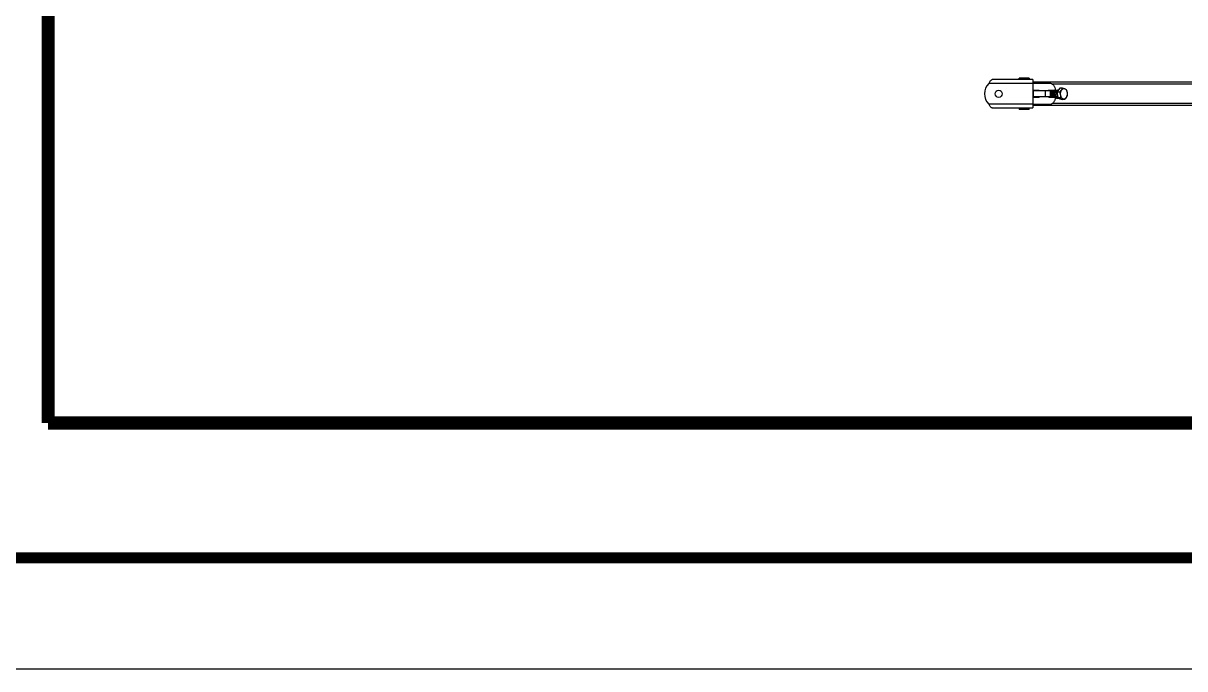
# Model space of a CAD drawing. Extents: x -427546 to -314919, y 698702 to 968782.
# Drawn here: x -421549 to -411087, y 884782 to 890597 of the extents above; entities that cross this region are included whole.
import ezdxf

# ---------------------------------------------------------------- set-up
doc = ezdxf.new("R2010")
doc.units = 0
doc.header["$LTSCALE"] = 1000
doc.header["$MEASUREMENT"] = 0
doc.layers.get('0').update_dxf_attribs({"linetype": 'CONTINUOUS'})
doc.layers.add('TWT_TITLE', color=7, linetype='CONTINUOUS')
doc.layers.add('图框', color=66, linetype='CONTINUOUS')

msp = doc.modelspace()

# ---------------------------------------------------------------- linework, layer by layer
for p, q in [((-412457.1, 890053.5), (-412852.4, 890053.5)), ((-412457.1, 890089.3), (-412821.1, 890089.3)), ((-412487.7, 890101.6), (-412579.7, 890101.6)), ((-412579.7, 890089.3), (-412579.7, 890101.6)), ((-412487.7, 890101.6), (-412487.7, 890089.3)), ((-412457.1, 890089.3), (-412457.1, 889833.7)), ((-410716.3, 890066.3), (-412457.1, 890066.3)), ((-412457.1, 890058.6), (-412306, 890058.6)), ((-410791.9, 890048.4), (-412279.3, 890048.4)), ((-412400, 889992.2), (-412457.1, 889992.2)), ((-412287.7, 889987.1), (-412457.1, 889987.1)), ((-412457.1, 889936), (-412287.7, 889936)), ((-412457.1, 889930.8), (-412400, 889930.8)), ((-412450.9, 889936), (-412450.9, 889987.1)), ((-412342.5, 889936), (-412342.5, 889987.1)), ((-412295.2, 889936), (-412295.2, 889987.1)), ((-412287.7, 889936), (-412287.7, 889987.1)), ((-412268.3, 889953.3), (-412263, 889954.6)), ((-412250.5, 889990), (-412255.8, 889977.6)), ((-412241.4, 889977.6), (-412255.8, 889977.6)), ((-412247.2, 889928), (-412255.8, 889977.6)), ((-412250.5, 889990), (-412221.3, 890000.2)), ((-412236.1, 889990), (-412250.5, 889990)), ((-412232.7, 889928), (-412247.2, 889928)), ((-412247.2, 889928), (-412238.4, 889920.5)), ((-412241.4, 889977.6), (-412236.1, 889990)), ((-412232.7, 889928), (-412241.4, 889977.6)), ((-412214.4, 889976.2), (-412236.8, 889976.2)), ((-412236.1, 889990), (-412226.5, 889993.3)), ((-412223.9, 889920.5), (-412232.7, 889928)), ((-412187.3, 890013.1), (-412209.7, 890013.1)), ((-412457.1, 889869.5), (-412852.4, 889869.5)), ((-412821.1, 889833.7), (-412457.1, 889833.7)), ((-412579.7, 889833.7), (-412579.7, 889821.5)), ((-412487.7, 889821.5), (-412487.7, 889833.7)), ((-412306, 889864.4), (-412457.1, 889864.4)), ((-410716.3, 889856.7), (-412457.1, 889856.7)), ((-410791.9, 889874.6), (-412279.3, 889874.6)), ((-412223.9, 889920.5), (-412238.4, 889920.5)), ((-412205.4, 889924.7), (-412227.8, 889924.7)), ((-412221.3, 889921.4), (-412223.9, 889920.5)), ((-412169.3, 889909.9), (-412191.7, 889909.9)), ((-412487.7, 889821.5), (-412579.7, 889821.5))]:
    msp.add_line(p, q)
msp.add_circle((-412763.7, 889961.5), 31.9)
for centre, radius, start, end in [((-412763.7, 889961.5), 127.8, 133.94553, 226.05447), ((-412672.8, 889958), 203.5, 150.73776, 152.00217), ((-412306.4, 889969.4), 23.7, 129.70453, 131.52803), ((-412305.4, 889969.2), 23.9, 131.26961, 131.59248), ((-412309.3, 889974.3), 17.9, 105.9619, 108.45876), ((-412308.5, 889974), 18.2, 108.46025, 110.67543), ((-412296.6, 889950.9), 21, 225.46646, 228.80152), ((-412308.8, 889975.4), 16.8, 92.69807, 95.24772), ((-412308.8, 889975.4), 16.8, 90.00803, 92.69729), ((-412308.8, 889975.2), 16.9, 80.07249, 89.9827), ((-412303, 889974.3), 17.9, 105.96112, 108.45876), ((-412302.1, 889974), 18.2, 108.46025, 110.67436), ((-412305.6, 889944.8), 14, 266.77354, 270.01079), ((-412305.6, 889944.9), 14.1, 270.05265, 281.04459), ((-412290.3, 889950.9), 21, 225.48712, 228.7938), ((-412302.4, 889975.4), 16.8, 89.9975, 92.69497), ((-412302.5, 889975.2), 16.9, 80.12413, 89.97241), ((-412296.7, 889974.3), 17.9, 105.96146, 108.45875), ((-412295.8, 889974), 18.2, 108.46025, 110.67418), ((-412299.3, 889944.8), 14, 266.78942, 270.00751), ((-412299.3, 889944.9), 14.1, 270.04902, 280.99769), ((-412284, 889950.9), 21, 225.46595, 228.80927), ((-412296.1, 889975.4), 16.8, 90.01098, 92.68393), ((-412281.3, 889969.5), 23.4, 128.38669, 131.60331), ((-412296.1, 889975.2), 16.9, 80.16332, 89.98623), ((-412290.4, 889974.3), 17.9, 105.9624, 108.45877), ((-412280.3, 889969.3), 23.7, 129.96899, 131.56235), ((-412289.5, 889974), 18.2, 108.46025, 110.67506), ((-412293, 889944.8), 14, 266.78502, 269.99835), ((-412293, 889944.9), 14.1, 270.04052, 281.05306), ((-412277.7, 889950.9), 21, 225.47021, 228.79512), ((-412289.8, 889975.4), 16.8, 92.69854, 95.25814), ((-412289.8, 889975.4), 16.8, 90.00497, 92.69776), ((-412289.8, 889975.2), 16.9, 80.08161, 89.97969), ((-412284.1, 889974.3), 17.9, 105.96119, 108.45875), ((-412274.2, 889969.6), 23.3, 127.63526, 131.58367), ((-412283.2, 889974), 18.2, 108.46025, 110.67426), ((-412269.5, 889952.7), 23.6, 219.22841, 222.30744), ((-412286.6, 889944.8), 14, 266.77691, 270.00815), ((-412270.9, 889951.3), 21.7, 222.26453, 228.75202), ((-412286.6, 889944.9), 14.1, 270.04969, 281.00159), ((-412283.5, 889975.4), 16.8, 90.00105, 92.69198), ((-412283.5, 889975.2), 16.9, 80.14096, 89.97602), ((-412277.7, 889974.3), 17.9, 105.96157, 108.45875), ((-412276.8, 889974), 18.2, 108.46025, 110.67475), ((-412248.4, 889959.8), 34, 188.98178, 191.03233), ((-412280.3, 889944.8), 14, 266.78666, 270.00206), ((-412280.3, 889944.9), 14.1, 270.04368, 281.00508), ((-412277.1, 889975.4), 16.8, 92.68855, 95.25177), ((-412277.1, 889975.4), 16.8, 90.00803, 92.68777), ((-412277.2, 889975.2), 16.9, 80.07468, 89.98271), ((-412271.4, 889974.3), 17.9, 105.96117, 108.45876), ((-412270.5, 889974), 18.2, 108.46025, 110.67488), ((-412239.8, 889960.1), 36.3, 172.21104, 172.51852), ((-412241.9, 889959.9), 34.1, 189.03331, 189.95668), ((-412274, 889944.8), 14, 266.77951, 270.00149), ((-412274, 889944.9), 14.1, 270.04372, 281.06204), ((-412270.8, 889975.4), 16.8, 90.00039, 92.6959), ((-412270.8, 889975.3), 16.9, 80.39498, 89.97547), ((-412265, 889974.2), 18, 108.11698, 108.45599), ((-412265.1, 889974.3), 17.9, 105.9641, 108.11901), ((-412264.2, 889974), 18.2, 108.46025, 110.67413), ((-412267.7, 889944.8), 14, 266.78008, 270.00747), ((-412267.7, 889944.9), 14.1, 270.04898, 280.99545), ((-412264.5, 889975.4), 16.8, 90.00629, 92.68573), ((-412264.5, 889975.2), 16.9, 80.15035, 89.98135), ((-412258.8, 889974.3), 17.9, 105.96186, 108.45876), ((-412257.9, 889974), 18.2, 108.46025, 110.67542), ((-412229.4, 889959.8), 33.9, 188.90517, 190.50418), ((-412222.1, 889959.9), 41.2, 187.4386, 189.26136), ((-412229.8, 889959.8), 33.6, 190.50551, 191.17995), ((-412261.3, 889944.8), 14, 266.78565, 269.99661), ((-412261.3, 889944.9), 14.1, 270.03838, 281.01793), ((-412258.2, 889975.4), 16.8, 92.69379, 95.24511), ((-412258.2, 889975.4), 16.8, 90.00802, 92.69303), ((-412258.2, 889975.2), 16.9, 80.07113, 89.98269), ((-412252.4, 889974.3), 17.9, 105.96111, 108.45876), ((-412251.5, 889974), 18.2, 108.46025, 110.67465), ((-412255, 889944.8), 14, 266.77427, 270.00773), ((-412255, 889944.9), 14.1, 270.04985, 281.06448), ((-412251.9, 889975.4), 16.8, 89.99735, 92.69492), ((-412251.9, 889975.2), 16.9, 80.1078, 89.97219), ((-412246.1, 889974.3), 17.9, 105.82979, 108.45904), ((-412245.2, 889973.9), 18.3, 108.4202, 110.73943), ((-412248.7, 889944.8), 14, 266.78453, 274.21125), ((-412245.5, 889975.3), 16.9, 92.85744, 95.2194), ((-412245.5, 889975.3), 16.9, 90.00809, 92.85674), ((-412245.5, 889975.3), 16.9, 86.53152, 90.00653), ((-412672.8, 889965), 203.5, 207.99783, 209.26224)]:
    msp.add_arc(centre, radius, start, end)
for points, knots in [([(-412850.2, 890057.4), (-412847.9, 890061.6), (-412843.3, 890069.5), (-412835.4, 890081.4), (-412826.8, 890089.3), (-412821.1, 890089.3)], [0, 0, 0, 0, 0.3261011, 0.6111191, 1, 1, 1, 1]), ([(-412430.7, 890066.3), (-412428.7, 890066.3), (-412424.2, 890064.6), (-412421.4, 890060.8), (-412420.4, 890058.7)], [0, 0, 0, 0, 0.4618626, 1, 1, 1, 1]), ([(-412306, 890058.6), (-412299.5, 890058.6), (-412285.5, 890054.8), (-412268.7, 890039.7), (-412256.9, 890018), (-412253.2, 890001), (-412252.3, 889992.2)], [0, 0, 0, 0, 0.2120852, 0.4467585, 0.7118276, 1, 1, 1, 1]), ([(-412428.9, 889992.2), (-412427.9, 889992.2), (-412425.8, 889990.7), (-412425.3, 889988.3), (-412425.3, 889987.1)], [0, 0, 0, 0, 0.4402394, 1, 1, 1, 1]), ([(-412425.3, 889936), (-412425.3, 889934.7), (-412425.8, 889932.4), (-412427.9, 889930.8), (-412428.9, 889930.8)], [0, 0, 0, 0, 0.5597606, 1, 1, 1, 1]), ([(-412396.4, 889987.1), (-412396.4, 889988.3), (-412396.9, 889990.7), (-412399, 889992.2), (-412400, 889992.2)], [0, 0, 0, 0, 0.5597606, 1, 1, 1, 1]), ([(-412400, 889930.8), (-412399, 889930.8), (-412396.9, 889932.4), (-412396.4, 889934.7), (-412396.4, 889936)], [0, 0, 0, 0, 0.4402394, 1, 1, 1, 1]), ([(-412321.5, 889987.6), (-412321, 889988), (-412319, 889989.5), (-412316.8, 889990.7), (-412315, 889991.3)], [0, 0, 0, 0, 0.2588098, 1, 1, 1, 1]), ([(-412314.9, 889991), (-412315.4, 889990.8), (-412317.7, 889989.8), (-412319.8, 889988.4), (-412321.2, 889987.2)], [0, 0, 0, 0, 0.2426793, 1, 1, 1, 1]), ([(-412306.4, 889930.8), (-412308.4, 889930.8), (-412312.7, 889931.8), (-412316.2, 889934.3), (-412317.7, 889935.9)], [0, 0, 0, 0, 0.4796068, 1, 1, 1, 1]), ([(-412316.9, 889935.9), (-412315.5, 889934.4), (-412312.2, 889932), (-412308.3, 889931), (-412306.4, 889930.9)], [0, 0, 0, 0, 0.5200089, 1, 1, 1, 1]), ([(-412315.8, 889987.1), (-412315.2, 889987.6), (-412313.1, 889989.3), (-412310.6, 889990.6), (-412308.7, 889991.3)], [0, 0, 0, 0, 0.2598496, 1, 1, 1, 1]), ([(-412308.6, 889991), (-412309.1, 889990.8), (-412311.5, 889989.8), (-412313.6, 889988.4), (-412315, 889987.1)], [0, 0, 0, 0, 0.2425493, 1, 1, 1, 1]), ([(-412310.6, 889935.9), (-412309.1, 889934.4), (-412305.9, 889932), (-412302, 889931), (-412300.1, 889930.9)], [0, 0, 0, 0, 0.5199931, 1, 1, 1, 1]), ([(-412300.1, 889930.8), (-412301.9, 889930.8), (-412305.7, 889931.6), (-412309, 889933.7), (-412310.5, 889935)], [0, 0, 0, 0, 0.4825877, 1, 1, 1, 1]), ([(-412309.5, 889987.1), (-412308.9, 889987.6), (-412306.8, 889989.3), (-412304.3, 889990.6), (-412302.4, 889991.3)], [0, 0, 0, 0, 0.2598805, 1, 1, 1, 1]), ([(-412302.2, 889991), (-412302.8, 889990.8), (-412305.1, 889989.8), (-412307.2, 889988.4), (-412308.7, 889987.1)], [0, 0, 0, 0, 0.2425518, 1, 1, 1, 1]), ([(-412252.3, 889931.2), (-412253.1, 889922.3), (-412256.8, 889905.3), (-412268.6, 889883.4), (-412285.4, 889868.2), (-412299.5, 889864.4), (-412306, 889864.4)], [0, 0, 0, 0, 0.2881855, 0.5533266, 0.7880065, 1, 1, 1, 1]), ([(-412304.3, 889935.9), (-412302.8, 889934.4), (-412299.6, 889932), (-412295.6, 889931), (-412293.7, 889930.9)], [0, 0, 0, 0, 0.5200198, 1, 1, 1, 1]), ([(-412293.7, 889930.8), (-412295.6, 889930.8), (-412299.4, 889931.6), (-412302.7, 889933.7), (-412304.2, 889935)], [0, 0, 0, 0, 0.4825831, 1, 1, 1, 1]), ([(-412303.1, 889987.1), (-412302.6, 889987.6), (-412300.5, 889989.3), (-412298, 889990.6), (-412296, 889991.3)], [0, 0, 0, 0, 0.2598764, 1, 1, 1, 1]), ([(-412295.9, 889991), (-412296.5, 889990.8), (-412298.8, 889989.8), (-412300.9, 889988.3), (-412302.4, 889987.1)], [0, 0, 0, 0, 0.242544, 1, 1, 1, 1]), ([(-412298, 889935.9), (-412296.5, 889934.4), (-412293.2, 889932), (-412289.3, 889931), (-412287.4, 889930.9)], [0, 0, 0, 0, 0.5200022, 1, 1, 1, 1]), ([(-412287.4, 889930.8), (-412289.3, 889930.8), (-412293.1, 889931.6), (-412296.4, 889933.7), (-412297.8, 889935)], [0, 0, 0, 0, 0.4825872, 1, 1, 1, 1]), ([(-412295.8, 889987.9), (-412295.3, 889988.3), (-412293.5, 889989.7), (-412291.4, 889990.7), (-412289.7, 889991.3)], [0, 0, 0, 0, 0.2580675, 1, 1, 1, 1]), ([(-412289.6, 889991), (-412290.1, 889990.8), (-412292.2, 889989.9), (-412294.2, 889988.6), (-412295.5, 889987.5)], [0, 0, 0, 0, 0.2432187, 1, 1, 1, 1]), ([(-412291.6, 889935.9), (-412290.2, 889934.4), (-412286.9, 889932), (-412283, 889931), (-412281.1, 889930.9)], [0, 0, 0, 0, 0.5200013, 1, 1, 1, 1]), ([(-412281.1, 889930.8), (-412282.9, 889930.8), (-412286.8, 889931.6), (-412290, 889933.7), (-412291.5, 889935)], [0, 0, 0, 0, 0.4825862, 1, 1, 1, 1]), ([(-412290.5, 889987.1), (-412290, 889987.6), (-412287.8, 889989.3), (-412285.3, 889990.6), (-412283.4, 889991.3)], [0, 0, 0, 0, 0.2598779, 1, 1, 1, 1]), ([(-412283.3, 889991), (-412283.7, 889990.9), (-412285.6, 889990.1), (-412287.3, 889989), (-412288.5, 889988.1)], [0, 0, 0, 0, 0.2441711, 1, 1, 1, 1]), ([(-412287.8, 889983.2), (-412286.3, 889985.1), (-412283.2, 889988.4), (-412279.1, 889990.6), (-412277.1, 889991.3)], [0, 0, 0, 0, 0.5204213, 1, 1, 1, 1]), ([(-412287.8, 889968.2), (-412287.3, 889970.9), (-412285.7, 889976.1), (-412282, 889983), (-412277, 889988.3), (-412272.8, 889990.6), (-412270.7, 889991.3)], [0, 0, 0, 0, 0.2765205, 0.5376478, 0.7784526, 1, 1, 1, 1]), ([(-412276.9, 889991), (-412279.1, 889990.2), (-412283.2, 889987.7), (-412286.4, 889984.1), (-412287.8, 889982)], [0, 0, 0, 0, 0.4783954, 1, 1, 1, 1]), ([(-412270.6, 889991), (-412273.1, 889990.1), (-412278, 889986.9), (-412283.4, 889979.6), (-412286.9, 889970.6), (-412287.8, 889963.9), (-412287.8, 889960.5)], [0, 0, 0, 0, 0.218898, 0.4613734, 0.7252467, 1, 1, 1, 1]), ([(-412287.8, 889958.7), (-412287.6, 889955.1), (-412286.6, 889948.3), (-412282.5, 889939.3), (-412276.3, 889932.9), (-412271, 889931), (-412268.4, 889930.9)], [0, 0, 0, 0, 0.2918726, 0.5591751, 0.7930199, 1, 1, 1, 1]), ([(-412278.9, 889935), (-412280, 889936), (-412284.4, 889940.8), (-412286.9, 889947.1), (-412287.8, 889952)], [0, 0, 0, 0, 0.2281773, 1, 1, 1, 1]), ([(-412287.8, 889938.8), (-412286.2, 889936.5), (-412282.4, 889932.8), (-412277.2, 889931), (-412274.8, 889930.9)], [0, 0, 0, 0, 0.5290797, 1, 1, 1, 1]), ([(-412274.8, 889930.8), (-412276.6, 889930.8), (-412280.5, 889931.6), (-412283.7, 889933.7), (-412285.2, 889935)], [0, 0, 0, 0, 0.4825854, 1, 1, 1, 1]), ([(-412281.9, 889954.5), (-412282.1, 889955.6), (-412282.6, 889960.1), (-412282.3, 889964.6), (-412281.5, 889967.8)], [0, 0, 0, 0, 0.2477966, 1, 1, 1, 1]), ([(-412272.5, 889935), (-412276.4, 889938.4), (-412280.5, 889946), (-412282.4, 889956.9), (-412282.2, 889965.9), (-412280.1, 889974.5), (-412276.3, 889982.1), (-412271.1, 889988), (-412266.7, 889990.5), (-412264.4, 889991.3)], [0, 0, 0, 0, 0.2350005, 0.3691957, 0.5074139, 0.6437089, 0.7728075, 0.8915048, 1, 1, 1, 1]), ([(-412264.3, 889991), (-412267, 889990), (-412272.2, 889986.5), (-412277.7, 889978.5), (-412281.1, 889968.7), (-412281.9, 889958), (-412280.1, 889947.7), (-412276, 889939), (-412269.9, 889932.8), (-412264.6, 889931), (-412262.1, 889930.9)], [0, 0, 0, 0, 0.1142219, 0.2415636, 0.3801831, 0.5233751, 0.662466, 0.7896581, 0.9010846, 1, 1, 1, 1]), ([(-412268.5, 889930.8), (-412270.3, 889930.8), (-412274.1, 889931.6), (-412277.4, 889933.7), (-412278.9, 889935)], [0, 0, 0, 0, 0.4825881, 1, 1, 1, 1]), ([(-412275.6, 889954.5), (-412275.8, 889955.3), (-412276.2, 889958.8), (-412276.1, 889962.3), (-412275.7, 889964.8)], [0, 0, 0, 0, 0.2472525, 1, 1, 1, 1]), ([(-412266.2, 889935), (-412270.1, 889938.4), (-412274.2, 889946), (-412276.1, 889956.9), (-412275.9, 889965.9), (-412273.8, 889974.5), (-412270, 889982.1), (-412264.7, 889988), (-412260.3, 889990.5), (-412258.1, 889991.3)], [0, 0, 0, 0, 0.234995, 0.3691933, 0.5074153, 0.643708, 0.7728082, 0.8915063, 1, 1, 1, 1]), ([(-412258, 889991), (-412260.7, 889990), (-412265.8, 889986.5), (-412271.4, 889978.5), (-412274.7, 889968.7), (-412275.5, 889958), (-412273.8, 889947.7), (-412269.6, 889939), (-412263.5, 889932.8), (-412258.3, 889931), (-412255.8, 889930.9)], [0, 0, 0, 0, 0.1142201, 0.2415574, 0.3801801, 0.5233713, 0.6624635, 0.789655, 0.9010816, 1, 1, 1, 1]), ([(-412262.1, 889930.8), (-412264, 889930.8), (-412267.8, 889931.6), (-412271.1, 889933.7), (-412272.5, 889935)], [0, 0, 0, 0, 0.482586, 1, 1, 1, 1]), ([(-412268.9, 889952.6), (-412269.2, 889953.9), (-412270, 889959.2), (-412269.7, 889964.6), (-412268.7, 889968.5)], [0, 0, 0, 0, 0.2464678, 1, 1, 1, 1]), ([(-412269, 889953.1), (-412269.7, 889957.1), (-412269.9, 889965.3), (-412266.8, 889976.8), (-412260.8, 889986.2), (-412254.8, 889990.3), (-412251.8, 889991.3)], [0, 0, 0, 0, 0.2711705, 0.5383074, 0.7832823, 1, 1, 1, 1]), ([(-412251.6, 889991), (-412254.6, 889989.9), (-412260.4, 889985.8), (-412266.1, 889976.5), (-412269.1, 889965.2), (-412268.9, 889957.2), (-412268.3, 889953.3)], [0, 0, 0, 0, 0.2179514, 0.4633699, 0.7298307, 1, 1, 1, 1]), ([(-412259.9, 889935), (-412261.1, 889936.1), (-412265.7, 889941.1), (-412268.2, 889947.9), (-412269, 889953.1)], [0, 0, 0, 0, 0.22749, 1, 1, 1, 1]), ([(-412268.3, 889953.3), (-412267.8, 889950.3), (-412266.2, 889944.6), (-412262, 889937.4), (-412256.3, 889932.4), (-412251.7, 889931), (-412249.5, 889930.9)], [0, 0, 0, 0, 0.2905212, 0.5546576, 0.7885158, 1, 1, 1, 1]), ([(-412255.8, 889930.8), (-412257.6, 889930.8), (-412261.5, 889931.6), (-412264.7, 889933.7), (-412266.2, 889935)], [0, 0, 0, 0, 0.4825859, 1, 1, 1, 1]), ([(-412262.9, 889954.6), (-412263.8, 889960.9), (-412262.7, 889973.4), (-412256, 889984.4), (-412251.5, 889988)], [0, 0, 0, 0, 0.526254, 1, 1, 1, 1]), ([(-412263, 889954.6), (-412263.2, 889955.7), (-412263.6, 889960.3), (-412263.3, 889964.9), (-412262.5, 889968.3)], [0, 0, 0, 0, 0.247915, 1, 1, 1, 1]), ([(-412253.6, 889935), (-412254.7, 889936.1), (-412259.4, 889941.2), (-412261.9, 889948), (-412262.7, 889953.3)], [0, 0, 0, 0, 0.227377, 1, 1, 1, 1]), ([(-412252.6, 889985.3), (-412256.1, 889981.6), (-412259.9, 889974.3), (-412261.8, 889963.9), (-412261.9, 889955.7), (-412260.3, 889947.8), (-412256.7, 889939.2), (-412251.7, 889933.9), (-412247.9, 889932.2)], [0, 0, 0, 0, 0.2550963, 0.3926803, 0.5306024, 0.6639156, 0.7883072, 1, 1, 1, 1]), ([(-412249.5, 889930.8), (-412251.3, 889930.8), (-412255.2, 889931.6), (-412258.4, 889933.7), (-412259.9, 889935)], [0, 0, 0, 0, 0.4825891, 1, 1, 1, 1]), ([(-412254.6, 889944.6), (-412255.7, 889946.8), (-412259.4, 889956.6), (-412258.5, 889967.9), (-412255.5, 889975.2)], [0, 0, 0, 0, 0.2393033, 1, 1, 1, 1]), ([(-412248.6, 889935.8), (-412253.2, 889940.2), (-412257.4, 889950.3), (-412258, 889963.9), (-412256.5, 889971), (-412255.3, 889974.4)], [0, 0, 0, 0, 0.4702137, 0.7360551, 1, 1, 1, 1]), ([(-412247.8, 889931.6), (-412248.3, 889931.8), (-412250.4, 889932.7), (-412252.3, 889933.9), (-412253.6, 889935)], [0, 0, 0, 0, 0.2414453, 1, 1, 1, 1]), ([(-412225.6, 889994.7), (-412226.7, 889993.1), (-412230.8, 889987.3), (-412234.4, 889981), (-412236.8, 889976.2)], [0, 0, 0, 0, 0.2630991, 1, 1, 1, 1]), ([(-412236.8, 889976.2), (-412236.8, 889974.1), (-412236.6, 889965.5), (-412235.7, 889956.9), (-412234.6, 889950.5)], [0, 0, 0, 0, 0.2461214, 1, 1, 1, 1]), ([(-412234.6, 889950.5), (-412234.2, 889948.3), (-412232.5, 889939.6), (-412229.9, 889931), (-412227.8, 889924.7)], [0, 0, 0, 0, 0.2484988, 1, 1, 1, 1]), ([(-412209.7, 890013.1), (-412211.2, 890011.6), (-412216.8, 890005.7), (-412222, 889999.5), (-412225.6, 889994.7)], [0, 0, 0, 0, 0.2578949, 1, 1, 1, 1]), ([(-412198.5, 889994.7), (-412199.6, 889993.1), (-412204.6, 889986.7), (-412210.1, 889980.7), (-412214.4, 889976.2)], [0, 0, 0, 0, 0.2409815, 1, 1, 1, 1]), ([(-412214.4, 889976.2), (-412213.6, 889974.1), (-412210.9, 889965.7), (-412208.7, 889957), (-412207.5, 889950.5)], [0, 0, 0, 0, 0.2511629, 1, 1, 1, 1]), ([(-412198.5, 889994.7), (-412200.6, 889991.8), (-412208.1, 889978.3), (-412209.5, 889962), (-412207.5, 889950.5)], [0, 0, 0, 0, 0.2353658, 1, 1, 1, 1]), ([(-412207.5, 889950.5), (-412206.9, 889946.7), (-412204.9, 889939.4), (-412199.9, 889929.6), (-412193.3, 889922), (-412187.8, 889918.5), (-412185, 889917.3)], [0, 0, 0, 0, 0.2785099, 0.5401722, 0.7804283, 1, 1, 1, 1]), ([(-412207.5, 889950.5), (-412207.1, 889948.3), (-412205.9, 889939.8), (-412205.4, 889931.1), (-412205.4, 889924.7)], [0, 0, 0, 0, 0.2540834, 1, 1, 1, 1]), ([(-412198.5, 889994.7), (-412197.4, 889996.2), (-412193.2, 890002.1), (-412189.7, 890008.3), (-412187.3, 890013.1)], [0, 0, 0, 0, 0.2630991, 1, 1, 1, 1]), ([(-412166.9, 890005.7), (-412169.6, 890006.8), (-412175.3, 890008.1), (-412184.1, 890006.6), (-412192.2, 890002), (-412196.5, 889997.3), (-412198.5, 889994.7)], [0, 0, 0, 0, 0.2382285, 0.4752799, 0.7260556, 1, 1, 1, 1]), ([(-412166.9, 890005.7), (-412168.5, 890006.3), (-412175.2, 890009), (-412182, 890011.3), (-412187.3, 890013.1)], [0, 0, 0, 0, 0.2336583, 1, 1, 1, 1]), ([(-412185, 889917.3), (-412182.3, 889916.2), (-412176.6, 889915), (-412167.8, 889916.4), (-412159.7, 889921), (-412155.3, 889925.7), (-412153.4, 889928.4)], [0, 0, 0, 0, 0.2382285, 0.4752799, 0.7260556, 1, 1, 1, 1]), ([(-412153.4, 889928.4), (-412154.6, 889926.8), (-412159.5, 889920.4), (-412165, 889914.4), (-412169.3, 889909.9)], [0, 0, 0, 0, 0.2409815, 1, 1, 1, 1]), ([(-412166.9, 890005.7), (-412165.4, 890005.1), (-412160.1, 890002.9), (-412154.9, 890000.3), (-412151.2, 889998.3)], [0, 0, 0, 0, 0.275005, 1, 1, 1, 1]), ([(-412144.4, 889972.6), (-412145, 889976.4), (-412147, 889983.7), (-412152, 889993.4), (-412158.6, 890001.1), (-412164.1, 890004.5), (-412166.9, 890005.7)], [0, 0, 0, 0, 0.2785099, 0.5401722, 0.7804283, 1, 1, 1, 1]), ([(-412153.4, 889928.4), (-412151.3, 889931.3), (-412143.8, 889944.7), (-412142.4, 889961.1), (-412144.4, 889972.6)], [0, 0, 0, 0, 0.2353658, 1, 1, 1, 1]), ([(-412153.4, 889928.4), (-412152.3, 889929.9), (-412148.1, 889935.8), (-412144.6, 889942), (-412142.2, 889946.8)], [0, 0, 0, 0, 0.2630991, 1, 1, 1, 1]), ([(-412144.4, 889972.6), (-412144.7, 889974.7), (-412146.5, 889983.5), (-412149, 889992), (-412151.2, 889998.3)], [0, 0, 0, 0, 0.2484988, 1, 1, 1, 1]), ([(-412142.2, 889946.8), (-412142.2, 889948.9), (-412142.4, 889957.5), (-412143.2, 889966.1), (-412144.4, 889972.6)], [0, 0, 0, 0, 0.2461214, 1, 1, 1, 1]), ([(-412821.1, 889833.7), (-412826.8, 889833.7), (-412835.4, 889841.6), (-412843.3, 889853.5), (-412847.9, 889861.4), (-412850.2, 889865.6)], [0, 0, 0, 0, 0.3888809, 0.6738989, 1, 1, 1, 1]), ([(-412420.4, 889864.4), (-412421.4, 889862.2), (-412424.2, 889858.4), (-412428.7, 889856.7), (-412430.7, 889856.7)], [0, 0, 0, 0, 0.5381374, 1, 1, 1, 1]), ([(-412227.8, 889924.7), (-412226.6, 889924.1), (-412221.5, 889921.4), (-412216.2, 889919), (-412212.1, 889917.3)], [0, 0, 0, 0, 0.2265722, 1, 1, 1, 1]), ([(-412212.1, 889917.3), (-412210.5, 889916.7), (-412203.8, 889914), (-412196.9, 889911.7), (-412191.7, 889909.9)], [0, 0, 0, 0, 0.2336583, 1, 1, 1, 1]), ([(-412185, 889917.3), (-412186.5, 889918), (-412193.3, 889920.6), (-412200.1, 889923), (-412205.4, 889924.7)], [0, 0, 0, 0, 0.2336583, 1, 1, 1, 1]), ([(-412185, 889917.3), (-412183.5, 889916.7), (-412178.2, 889914.5), (-412173, 889911.9), (-412169.3, 889909.9)], [0, 0, 0, 0, 0.275005, 1, 1, 1, 1])]:
    msp.add_open_spline(points, degree=3, knots=knots)
for points in [[(-412314.3, 889991.5), (-412312.7, 889991.9), (-412311.1, 889992.2), (-412309.6, 889992.2)], [(-412310.3, 889992.1), (-412311.6, 889992), (-412313, 889991.7), (-412314.2, 889991.3)], [(-412307.9, 889991.5), (-412306.4, 889991.9), (-412304.8, 889992.2), (-412303.2, 889992.2)], [(-412303.2, 889992.2), (-412304.8, 889992.1), (-412306.4, 889991.8), (-412307.9, 889991.3)], [(-412301.6, 889991.5), (-412300.1, 889991.9), (-412298.5, 889992.2), (-412296.9, 889992.2)], [(-412296.9, 889992.2), (-412298.5, 889992.1), (-412300.1, 889991.8), (-412301.6, 889991.3)], [(-412295.3, 889991.5), (-412293.8, 889991.9), (-412292.2, 889992.2), (-412290.6, 889992.2)], [(-412291.3, 889992.1), (-412292.7, 889992), (-412294, 889991.7), (-412295.2, 889991.3)], [(-412289, 889991.5), (-412287.4, 889991.9), (-412285.8, 889992.2), (-412284.3, 889992.2)], [(-412284.3, 889992.2), (-412285.8, 889992.1), (-412287.4, 889991.8), (-412288.9, 889991.3)], [(-412282.6, 889991.5), (-412281.1, 889991.9), (-412279.5, 889992.2), (-412277.9, 889992.2)], [(-412278.7, 889992.1), (-412280, 889992), (-412281.3, 889991.7), (-412282.6, 889991.3)], [(-412276.3, 889991.5), (-412274.8, 889991.9), (-412273.2, 889992.2), (-412271.6, 889992.2)], [(-412271.6, 889992.2), (-412273.2, 889992.1), (-412274.8, 889991.8), (-412276.3, 889991.3)], [(-412270, 889991.5), (-412268.5, 889991.9), (-412266.9, 889992.2), (-412265.3, 889992.2)], [(-412265.3, 889992.2), (-412266.9, 889992.1), (-412268.5, 889991.8), (-412269.9, 889991.3)], [(-412263.7, 889991.5), (-412262.1, 889991.9), (-412260.5, 889992.2), (-412259, 889992.2)], [(-412259.7, 889992.1), (-412261, 889992), (-412262.4, 889991.7), (-412263.6, 889991.3)], [(-412257.3, 889991.5), (-412255.8, 889991.9), (-412254.2, 889992.2), (-412252.6, 889992.2)], [(-412252.6, 889992.2), (-412254.2, 889992.1), (-412255.8, 889991.8), (-412257.3, 889991.3)], [(-412251, 889991.5), (-412249.5, 889991.9), (-412247.9, 889992.2), (-412246.3, 889992.2)], [(-412247, 889992.1), (-412248.3, 889992), (-412249.7, 889991.7), (-412250.9, 889991.3)]]:
    msp.add_open_spline(points, degree=3)
at = {"layer": 'TWT_TITLE', "color": 4}
msp.add_lwpolyline([(-427545.8, 884782.3), (-353245.8, 884782.3), (-353245.8, 926782.3), (-427545.8, 926782.3)], close=True, dxfattribs=at)
at = {"layer": 'TWT_TITLE', "color": 4, "const_width": 100}
msp.add_lwpolyline([(-425045.8, 885782.3), (-354245.8, 885782.3), (-354245.8, 925782.3), (-425045.8, 925782.3)], close=True, dxfattribs=at)
at = {"layer": '图框', "color": 3, "const_width": 118.8}
for points in [[(-421325.5, 923476.3), (-421325.5, 886996.3)], [(-421325.5, 886996.3), (-379944, 886996.3)]]:
    msp.add_lwpolyline(points, dxfattribs=at)

doc.saveas('drawing.dxf')
